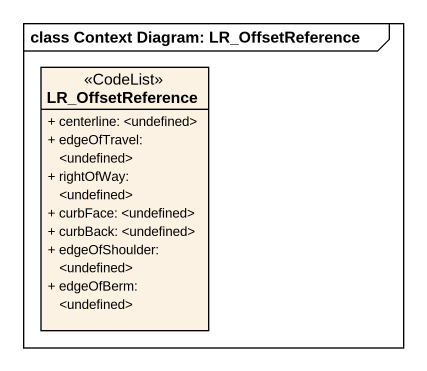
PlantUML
@startuml
mainframe class Context Diagram: LR_OffsetReference
hide circle
hide empty members
skinparam classAttributeIconSize 0
class LR_OffsetReference <<CodeList>> {
  + centerline: <undefined>
  + edgeOfTravel: <undefined>
  + rightOfWay: <undefined>
  + curbFace: <undefined>
  + curbBack: <undefined>
  + edgeOfShoulder: <undefined>
  + edgeOfBerm: <undefined>
}
@enduml
